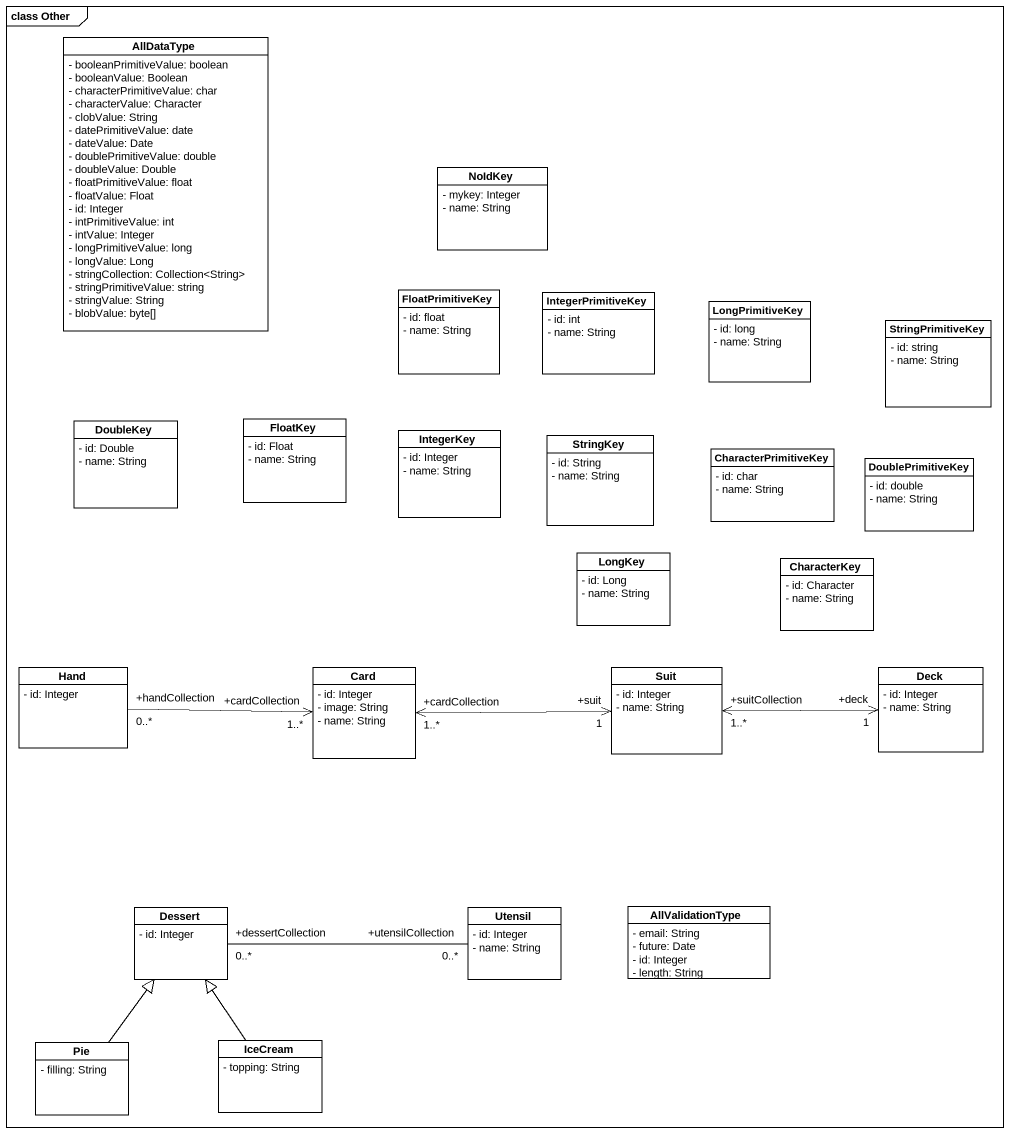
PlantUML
@startuml
mainframe class Other
hide circle
hide empty members
skinparam classAttributeIconSize 0
class AllDataType {
  - booleanPrimitiveValue: boolean
  - booleanValue: Boolean
  - characterPrimitiveValue: char
  - characterValue: Character
  - clobValue: String
  - datePrimitiveValue: date
  - dateValue: Date
  - doublePrimitiveValue: double
  - doubleValue: Double
  - floatPrimitiveValue: float
  - floatValue: Float
  - id: Integer
  - intPrimitiveValue: int
  - intValue: Integer
  - longPrimitiveValue: long
  - longValue: Long
  - stringCollection: Collection<String>
  - stringPrimitiveValue: string
  - stringValue: String
  - blobValue: byte[]
}
class NoIdKey {
  - mykey: Integer
  - name: String
}
class FloatPrimitiveKey {
  - id: float
  - name: String
}
class IntegerPrimitiveKey {
  - id: int
  - name: String
}
class LongPrimitiveKey {
  - id: long
  - name: String
}
class StringPrimitiveKey {
  - id: string
  - name: String
}
class DoubleKey {
  - id: Double
  - name: String
}
class FloatKey {
  - id: Float
  - name: String
}
class IntegerKey {
  - id: Integer
  - name: String
}
class StringKey {
  - id: String
  - name: String
}
class CharacterPrimitiveKey {
  - id: char
  - name: String
}
class DoublePrimitiveKey {
  - id: double
  - name: String
}
class LongKey {
  - id: Long
  - name: String
}
class CharacterKey {
  - id: Character
  - name: String
}
class Hand {
  - id: Integer
}
class "Card" as Card_ {
  - id: Integer
  - image: String
  - name: String
}
class Suit {
  - id: Integer
  - name: String
}
class Deck {
  - id: Integer
  - name: String
}
class Dessert {
  - id: Integer
}
class Utensil {
  - id: Integer
  - name: String
}
class AllValidationType {
  - email: String
  - future: Date
  - id: Integer
  - length: String
}
class Pie {
  - filling: String
}
class IceCream {
  - topping: String
}
Hand "+handCollection\n0..*" -right-> "+cardCollection\n1..*" Card_
Card_ "+cardCollection\n1..*" <-right-> "+suit\n1" Suit
Suit "+suitCollection\n1..*" <-right-> "+deck\n1" Deck
Dessert "+dessertCollection\n0..*" -right- "+utensilCollection\n0..*" Utensil
Pie -up-|> Dessert
IceCream -up-|> Dessert
@enduml
